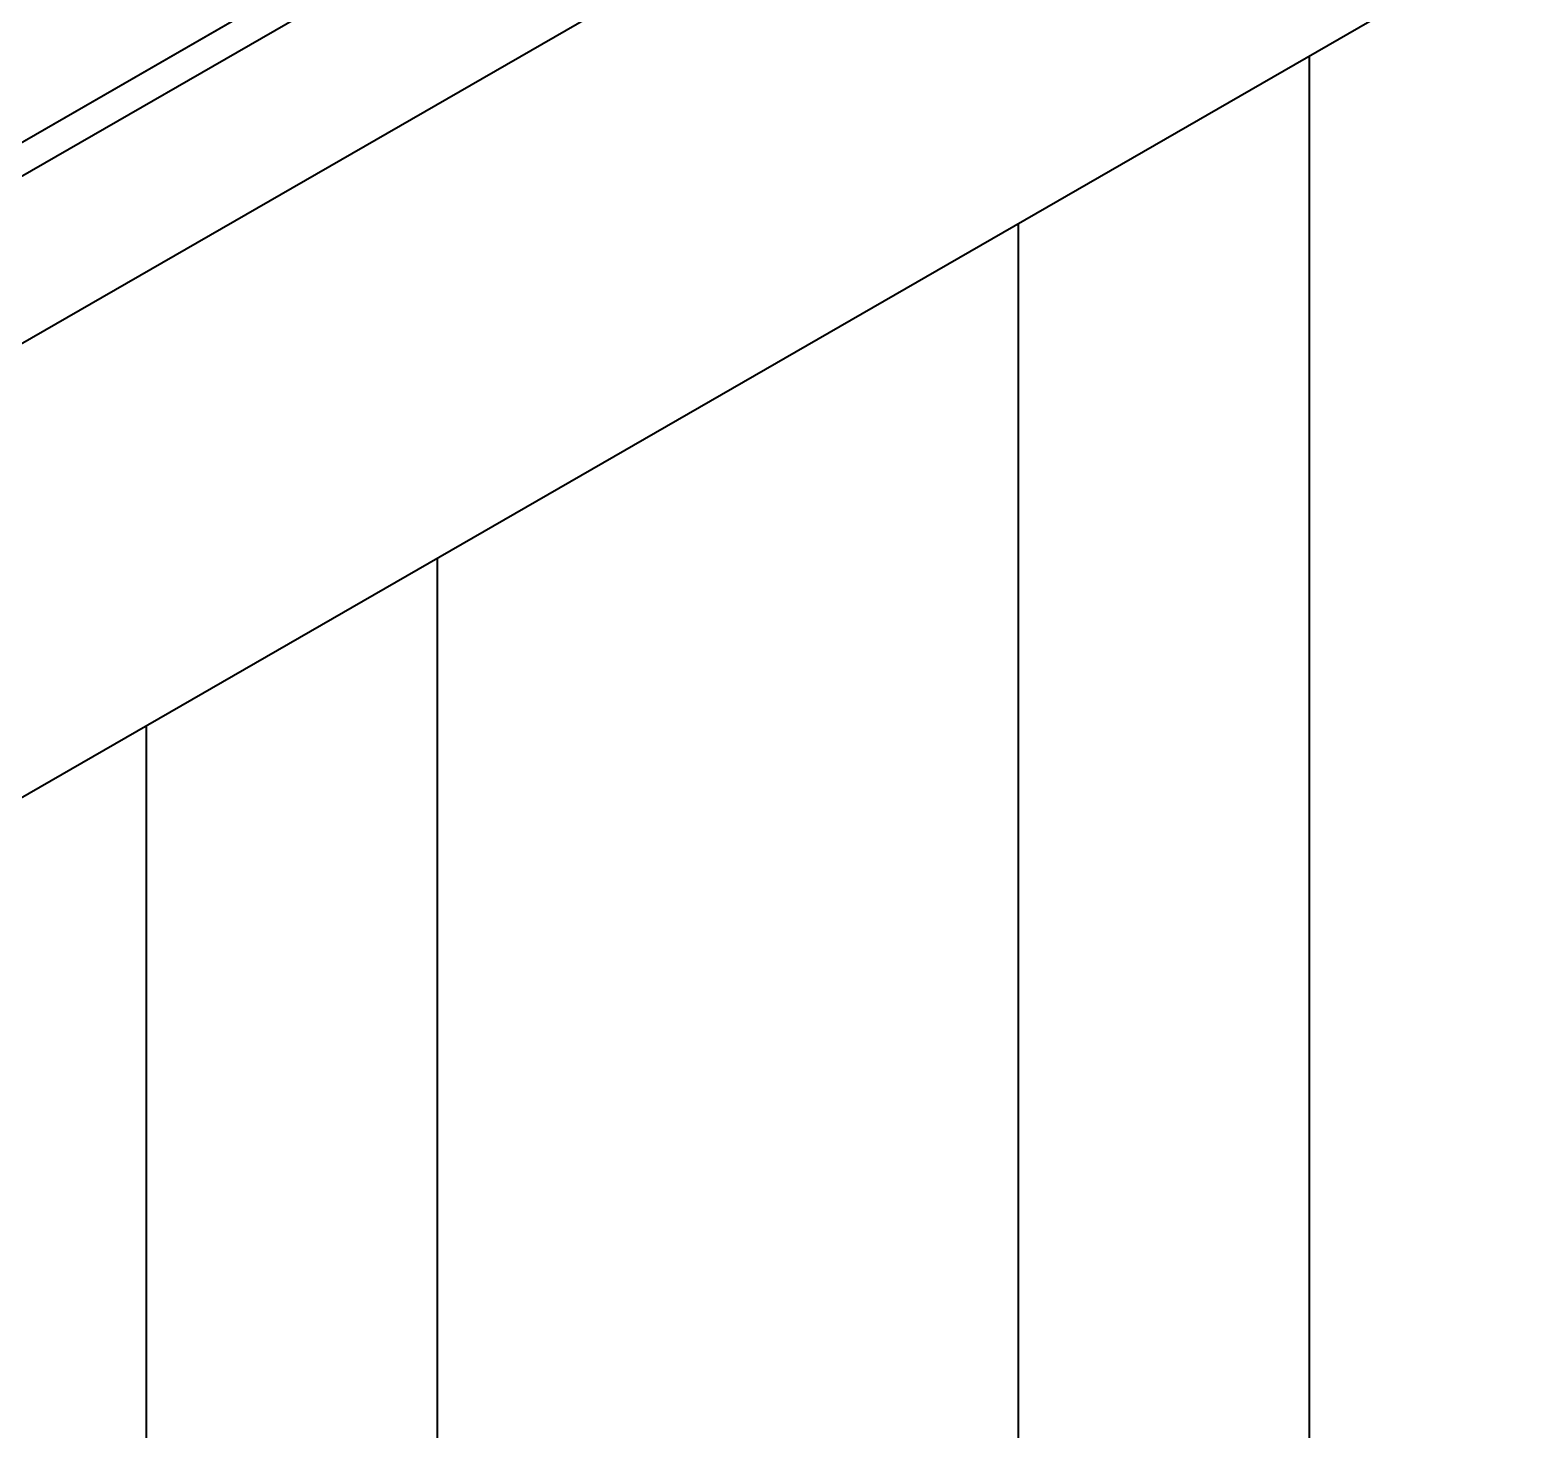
# Model space of a CAD drawing. Header units: millimetres. Extents: x 0 to 5945, y 0 to 4205.
# Drawn here: x 5628.12 to 5646.39, y 3395.1 to 3412.13 of the extents above; entities that cross this region are included whole.
import ezdxf

# ---------------------------------------------------------------- set-up
doc = ezdxf.new("R2010")
doc.units = ezdxf.units.MM
doc.header["$LTSCALE"] = 5
doc.layers.add('가시적인 것(ISO)', color=3, linetype='Continuous', lineweight=40)

msp = doc.modelspace()

# ---------------------------------------------------------------- linework, layer by layer
at = {"layer": '가시적인 것(ISO)'}
for p, q in [((5700.145, 3444.3265), (5571.098, 3370.0133)), ((5611.7299, 3401.3851), (5660.5767, 3429.5141)), ((5660.5802, 3429.512), (5611.7305, 3401.3814)), ((5664.4361, 3429.2839), (5607.8676, 3396.7083)), ((5611.4066, 3400.7861), (5660.9041, 3429.2898)), ((5643.6825, 3411.8119), (5643.6825, 3327.8996)), ((5640.147, 3325.8637), (5640.147, 3409.7759)), ((5633.0759, 3405.704), (5633.0759, 3321.7917)), ((5629.5404, 3319.7557), (5629.5404, 3403.668))]:
    msp.add_line(p, q, dxfattribs=at)

doc.saveas('drawing.dxf')
